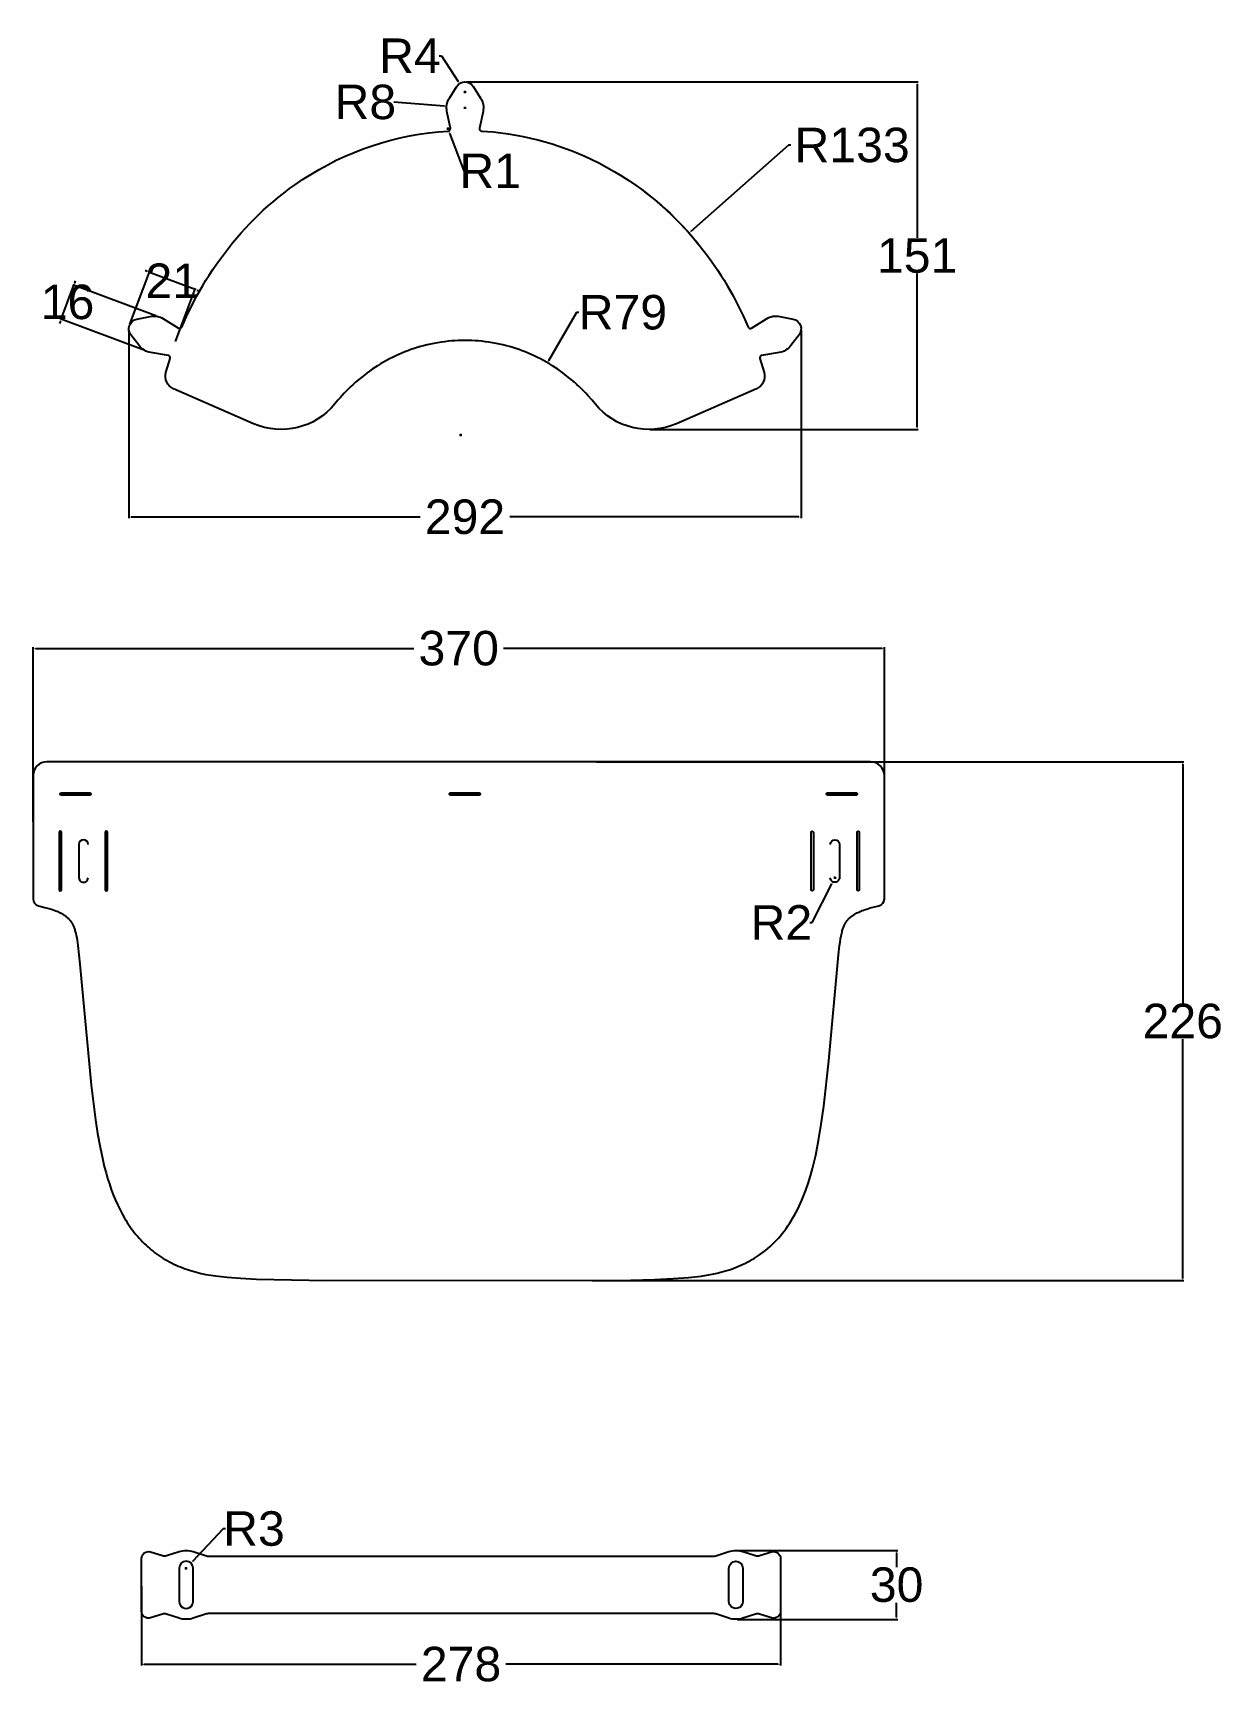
# Model space of a CAD drawing. Header units: millimetres. Extents: x -235 to 282, y -236 to 483.
import ezdxf

# ---------------------------------------------------------------- set-up
doc = ezdxf.new("R2010")
doc.units = ezdxf.units.MM
doc.header["$MEASUREMENT"] = 0
doc.layers.add('Layer 04', color=178, linetype='Continuous', true_color=0x000000)
doc.styles.add('Arial', font='')
doc.styles.get('Arial').set_extended_font_data('Arial')
doc.dimstyles.new('Default', dxfattribs={"dimtxt": 15, "dimasz": 1, "dimexe": 0.5, "dimexo": 0.5, "dimgap": 0.25, "dimtad": 0, "dimtih": 1, "dimtoh": 1, "dimdec": 0, "dimzin": 1, "dimdsep": 46, "dimtxsty": 'Arial', "dimcen": 0.5, "dimadec": 0, "dimazin": 0, "dimtfac": 1, "dimtdec": 4, "dimtix": 1, "dimtmove": 1, "dimatfit": 3, "dimfxl": 1, "dimtolj": 1, "dimtzin": 1, "dimarcsym": 0})

# ---------------------------------------------------------------- blocks, each defined once
blk = doc.blocks.new('*D1')
at = {"layer": 'Defpoints', "color": 0}
for p in [(70.29, -176.89), (70.29, -206.86), (140.19, -206.86)]:
    blk.add_point(p, dxfattribs=at)
at = {"layer": 'Layer 04', "color": 0, "lineweight": -2}
for p, q in [((70.79, -176.89), (140.69, -176.89)), ((140.19, -177.89), (140.19, -184.12)), ((140.19, -205.86), (140.19, -199.62)), ((70.79, -206.86), (140.69, -206.86))]:
    blk.add_line(p, q, dxfattribs=at)
at = {"layer": 'Layer 04', "color": 0}
for points in [[(140.36, -177.89), (140.03, -177.89), (140.19, -176.89)], [(140.03, -205.86), (140.36, -205.86), (140.19, -206.86)]]:
    blk.add_solid(points, dxfattribs=at)
at = {"layer": 'Layer 04', "color": 0, "insert": (140.19, -191.87), "char_height": 15, "attachment_point": 5, "style": 'Arial'}
blk.add_mtext('\\A1;30', dxfattribs=at)
blk = doc.blocks.new('*D2')
at = {"layer": 'Defpoints', "color": 0}
for p in [(-188.21, -191.87), (89.7, -191.87), (-188.21, -226.41)]:
    blk.add_point(p, dxfattribs=at)
at = {"layer": 'Layer 04', "color": 0, "lineweight": -2}
for p, q in [((-188.21, -192.37), (-188.21, -226.91)), ((89.7, -192.37), (89.7, -226.91)), ((-187.21, -226.41), (-68.79, -226.41)), ((88.7, -226.41), (-29.72, -226.41))]:
    blk.add_line(p, q, dxfattribs=at)
at = {"layer": 'Layer 04', "color": 0}
for points in [[(-187.21, -226.25), (-187.21, -226.58), (-188.21, -226.41)], [(88.7, -226.58), (88.7, -226.25), (89.7, -226.41)]]:
    blk.add_solid(points, dxfattribs=at)
at = {"layer": 'Layer 04', "color": 0, "insert": (-49.26, -226.41), "char_height": 15, "attachment_point": 5, "style": 'Arial'}
blk.add_mtext('\\A1;278', dxfattribs=at)
blk = doc.blocks.new('*D3')
at = {"layer": 'Defpoints', "color": 0}
for p in [(-168.81, -184.63), (-166.75, -182.44)]:
    blk.add_point(p, dxfattribs=at)
at = {"layer": 'Layer 04', "color": 0, "lineweight": -2}
for p, q in [((-152.69, -167.47), (-166.07, -181.71)), ((-151.69, -167.47), (-152.69, -167.47))]:
    blk.add_line(p, q, dxfattribs=at)
at = {"layer": 'Layer 04', "color": 0}
for p, q in [((-169.31, -184.63), (-168.31, -184.63)), ((-168.81, -185.13), (-168.81, -184.13))]:
    blk.add_line(p, q, dxfattribs=at)
blk.add_solid([(-166.19, -181.59), (-165.94, -181.82), (-166.75, -182.44)], dxfattribs=at)
at = {"layer": 'Layer 04', "color": 0, "insert": (-139.3, -167.47), "char_height": 15, "attachment_point": 5, "style": 'Arial'}
blk.add_mtext('\\A1;R3', dxfattribs=at)
blk = doc.blocks.new('*D4')
at = {"layer": 'Defpoints', "color": 0}
for p in [(-217.61, 373.42), (-181.45, 359.88), (-186.98, 345.12)]:
    blk.add_point(p, dxfattribs=at)
at = {"layer": 'Layer 04', "color": 0, "lineweight": -2}
for p, q in [((-217.26, 374.35), (-216.91, 375.29)), ((-223.14, 358.66), (-217.61, 373.42)), ((-181.92, 360.05), (-218.08, 373.59)), ((-223.49, 357.72), (-223.84, 356.78)), ((-187.45, 345.29), (-223.61, 358.83))]:
    blk.add_line(p, q, dxfattribs=at)
at = {"layer": 'Layer 04', "color": 0}
for points in [[(-217.42, 374.41), (-217.11, 374.29), (-217.61, 373.42)], [(-223.34, 357.66), (-223.65, 357.78), (-223.14, 358.66)]]:
    blk.add_solid(points, dxfattribs=at)
at = {"layer": 'Layer 04', "color": 0, "insert": (-220.38, 366.04), "char_height": 15, "attachment_point": 5, "style": 'Arial'}
blk.add_mtext('\\A1;16', dxfattribs=at)
blk = doc.blocks.new('*D5')
at = {"layer": 'Defpoints', "color": 0}
for p in [(-54.88, 441.45), (-54.52, 440.52)]:
    blk.add_point(p, dxfattribs=at)
at = {"layer": 'Layer 04', "color": 0}
for p, q in [((-55.38, 441.45), (-54.38, 441.45)), ((-54.88, 440.95), (-54.88, 441.95))]:
    blk.add_line(p, q, dxfattribs=at)
at = {"layer": 'Layer 04', "color": 0, "lineweight": -2}
for p, q in [((-47.82, 423.14), (-54.16, 439.59)), ((-46.82, 423.14), (-47.82, 423.14))]:
    blk.add_line(p, q, dxfattribs=at)
at = {"layer": 'Layer 04', "color": 0}
blk.add_solid([(-54, 439.65), (-54.31, 439.53), (-54.52, 440.52)], dxfattribs=at)
at = {"layer": 'Layer 04', "color": 0, "insert": (-36.57, 423.14), "char_height": 15, "attachment_point": 5, "style": 'Arial'}
blk.add_mtext('\\A1;R1', dxfattribs=at)
blk = doc.blocks.new('*D6')
at = {"layer": 'Defpoints', "color": 0}
for p in [(-55.51, 451.19), (-47.54, 450.55)]:
    blk.add_point(p, dxfattribs=at)
at = {"layer": 'Layer 04', "color": 0, "lineweight": -2}
blk.add_line((-56.51, 451.27), (-78.46, 453.02), dxfattribs=at)
at = {"layer": 'Layer 04', "color": 0}
for p, q in [((-48.04, 450.55), (-47.04, 450.55)), ((-47.54, 450.05), (-47.54, 451.05))]:
    blk.add_line(p, q, dxfattribs=at)
blk.add_solid([(-56.52, 451.1), (-56.49, 451.44), (-55.51, 451.19)], dxfattribs=at)
at = {"layer": 'Layer 04', "color": 0, "insert": (-90.85, 453.02), "char_height": 15, "attachment_point": 5, "style": 'Arial'}
blk.add_mtext('\\A1;R8', dxfattribs=at)
blk = doc.blocks.new('*D7')
at = {"layer": 'Defpoints', "color": 0}
for p in [(-49.9, 461.11), (-47.53, 457.44)]:
    blk.add_point(p, dxfattribs=at)
at = {"layer": 'Layer 04', "color": 0, "lineweight": -2}
for p, q in [((-58.72, 473.22), (-57.72, 473.22)), ((-57.72, 473.22), (-50.44, 461.95))]:
    blk.add_line(p, q, dxfattribs=at)
at = {"layer": 'Layer 04', "color": 0}
for p, q in [((-48.03, 457.44), (-47.03, 457.44)), ((-47.53, 456.94), (-47.53, 457.94))]:
    blk.add_line(p, q, dxfattribs=at)
blk.add_solid([(-50.58, 461.86), (-50.3, 462.04), (-49.9, 461.11)], dxfattribs=at)
at = {"layer": 'Layer 04', "color": 0, "insert": (-71.47, 473.22), "char_height": 15, "attachment_point": 5, "style": 'Arial'}
blk.add_mtext('\\A1;R4', dxfattribs=at)
blk = doc.blocks.new('*D8')
at = {"layer": 'Defpoints', "color": 0}
for p in [(-164.9, 371.62), (-193.43, 355.94), (-173.56, 348.51)]:
    blk.add_point(p, dxfattribs=at)
at = {"layer": 'Layer 04', "color": 0, "lineweight": -2}
for p, q in [((-193.25, 356.41), (-184.6, 379.53)), ((-185.71, 379.41), (-186.64, 379.76)), ((-184.77, 379.06), (-164.9, 371.62)), ((-173.38, 348.98), (-164.73, 372.09)), ((-163.97, 371.27), (-163.03, 370.92))]:
    blk.add_line(p, q, dxfattribs=at)
at = {"layer": 'Layer 04', "color": 0}
for points in [[(-185.77, 379.26), (-185.65, 379.57), (-184.77, 379.06)], [(-163.91, 371.43), (-164.03, 371.12), (-164.9, 371.62)]]:
    blk.add_solid(points, dxfattribs=at)
at = {"layer": 'Layer 04', "color": 0, "insert": (-174.84, 375.34), "char_height": 15, "attachment_point": 5, "style": 'Arial'}
blk.add_mtext('\\A1;21', dxfattribs=at)
blk = doc.blocks.new('*D9')
at = {"layer": 'Defpoints', "color": 0}
for p in [(-47.53, 461.81), (149.12, 461.81), (32.4, 310.65)]:
    blk.add_point(p, dxfattribs=at)
at = {"layer": 'Layer 04', "color": 0, "lineweight": -2}
for p, q in [((-47.03, 461.81), (149.62, 461.81)), ((149.12, 460.81), (149.12, 393.98)), ((149.12, 311.65), (149.12, 378.48)), ((32.9, 310.65), (149.62, 310.65))]:
    blk.add_line(p, q, dxfattribs=at)
at = {"layer": 'Layer 04', "color": 0}
for points in [[(149.29, 460.81), (148.95, 460.81), (149.12, 461.81)], [(148.95, 311.65), (149.29, 311.65), (149.12, 310.65)]]:
    blk.add_solid(points, dxfattribs=at)
at = {"layer": 'Layer 04', "color": 0, "insert": (149.12, 386.23), "char_height": 15, "attachment_point": 5, "style": 'Arial'}
blk.add_mtext('\\A1;151', dxfattribs=at)
blk = doc.blocks.new('*D10')
at = {"layer": 'Defpoints', "color": 0}
for p in [(-193.7, 354.41), (98.65, 354.41), (98.65, 272.61)]:
    blk.add_point(p, dxfattribs=at)
at = {"layer": 'Layer 04', "color": 0, "lineweight": -2}
for p, q in [((-193.7, 353.91), (-193.7, 272.11)), ((98.65, 353.91), (98.65, 272.11)), ((-192.7, 272.61), (-67.06, 272.61)), ((97.65, 272.61), (-27.99, 272.61))]:
    blk.add_line(p, q, dxfattribs=at)
at = {"layer": 'Layer 04', "color": 0}
for points in [[(-192.7, 272.77), (-192.7, 272.44), (-193.7, 272.61)], [(97.65, 272.44), (97.65, 272.77), (98.65, 272.61)]]:
    blk.add_solid(points, dxfattribs=at)
at = {"layer": 'Layer 04', "color": 0, "insert": (-47.53, 272.61), "char_height": 15, "attachment_point": 5, "style": 'Arial'}
blk.add_mtext('\\A1;292', dxfattribs=at)
blk = doc.blocks.new('*D11')
at = {"layer": 'Defpoints', "color": 0}
for p in [(49.94, 396.09), (-49.38, 308.26)]:
    blk.add_point(p, dxfattribs=at)
at = {"layer": 'Layer 04', "color": 0, "lineweight": -2}
for p, q in [((93.16, 434.3), (50.69, 396.75)), ((94.16, 434.3), (93.16, 434.3))]:
    blk.add_line(p, q, dxfattribs=at)
at = {"layer": 'Layer 04', "color": 0}
for p, q in [((-49.88, 308.26), (-48.88, 308.26)), ((-49.38, 307.76), (-49.38, 308.76))]:
    blk.add_line(p, q, dxfattribs=at)
blk.add_solid([(50.58, 396.88), (50.8, 396.63), (49.94, 396.09)], dxfattribs=at)
at = {"layer": 'Layer 04', "color": 0, "insert": (120.84, 434.3), "char_height": 15, "attachment_point": 5, "style": 'Arial'}
blk.add_mtext('\\A1;R133', dxfattribs=at)
blk = doc.blocks.new('*D12')
at = {"layer": 'Defpoints', "color": 0}
for p in [(-11.74, 339.71), (-51.22, 271.85)]:
    blk.add_point(p, dxfattribs=at)
at = {"layer": 'Layer 04', "color": 0, "lineweight": -2}
for p, q in [((0.97, 361.55), (-11.23, 340.58)), ((1.97, 361.55), (0.97, 361.55))]:
    blk.add_line(p, q, dxfattribs=at)
at = {"layer": 'Layer 04', "color": 0}
for p, q in [((-51.72, 271.85), (-50.72, 271.85)), ((-51.22, 271.35), (-51.22, 272.35))]:
    blk.add_line(p, q, dxfattribs=at)
blk.add_solid([(-11.38, 340.66), (-11.09, 340.49), (-11.74, 339.71)], dxfattribs=at)
at = {"layer": 'Layer 04', "color": 0, "insert": (21.15, 361.55), "char_height": 15, "attachment_point": 5, "style": 'Arial'}
blk.add_mtext('\\A1;R79', dxfattribs=at)
blk = doc.blocks.new('*D13')
at = {"layer": 'Defpoints', "color": 0}
for p in [(113.35, 115.71), (112.45, 113.93)]:
    blk.add_point(p, dxfattribs=at)
at = {"layer": 'Layer 04', "color": 0}
for p, q in [((112.85, 115.71), (113.85, 115.71)), ((113.35, 115.21), (113.35, 116.21))]:
    blk.add_line(p, q, dxfattribs=at)
at = {"layer": 'Layer 04', "color": 0, "lineweight": -2}
for p, q in [((103.48, 96.25), (112, 113.04)), ((102.48, 96.25), (103.48, 96.25))]:
    blk.add_line(p, q, dxfattribs=at)
at = {"layer": 'Layer 04', "color": 0}
blk.add_solid([(112.15, 112.96), (111.85, 113.11), (112.45, 113.93)], dxfattribs=at)
at = {"layer": 'Layer 04', "color": 0, "insert": (90.08, 96.25), "char_height": 15, "attachment_point": 5, "style": 'Arial'}
blk.add_mtext('\\A1;R2', dxfattribs=at)
blk = doc.blocks.new('*D14')
at = {"layer": 'Defpoints', "color": 0}
for p in [(-235.37, 215.44), (-235.37, 139.51), (134.85, 139.51)]:
    blk.add_point(p, dxfattribs=at)
at = {"layer": 'Layer 04', "color": 0, "lineweight": -2}
for p, q in [((-235.37, 140.01), (-235.37, 215.94)), ((134.85, 140.01), (134.85, 215.94)), ((-234.37, 215.44), (-69.79, 215.44)), ((133.85, 215.44), (-30.72, 215.44))]:
    blk.add_line(p, q, dxfattribs=at)
at = {"layer": 'Layer 04', "color": 0}
for points in [[(-234.37, 215.6), (-234.37, 215.27), (-235.37, 215.44)], [(133.85, 215.27), (133.85, 215.6), (134.85, 215.44)]]:
    blk.add_solid(points, dxfattribs=at)
at = {"layer": 'Layer 04', "color": 0, "insert": (-50.26, 215.44), "char_height": 15, "attachment_point": 5, "style": 'Arial'}
blk.add_mtext('\\A1;370', dxfattribs=at)
blk = doc.blocks.new('*D15')
at = {"layer": 'Defpoints', "color": 0}
for p in [(9.14, 166.12), (7.24, -59.55), (264.63, -59.55)]:
    blk.add_point(p, dxfattribs=at)
at = {"layer": 'Layer 04', "color": 0, "lineweight": -2}
for p, q in [((9.64, 166.12), (265.13, 166.12)), ((264.63, 165.12), (264.63, 61.03)), ((264.63, -58.55), (264.63, 45.53)), ((7.74, -59.55), (265.13, -59.55))]:
    blk.add_line(p, q, dxfattribs=at)
at = {"layer": 'Layer 04', "color": 0}
for points in [[(264.8, 165.12), (264.46, 165.12), (264.63, 166.12)], [(264.46, -58.55), (264.8, -58.55), (264.63, -59.55)]]:
    blk.add_solid(points, dxfattribs=at)
at = {"layer": 'Layer 04', "color": 0, "insert": (264.63, 53.28), "char_height": 15, "attachment_point": 5, "style": 'Arial'}
blk.add_mtext('\\A1;226', dxfattribs=at)

msp = doc.modelspace()

# ---------------------------------------------------------------- linework, layer by layer
at = {"layer": 'Layer 04', "color": 4, "true_color": 0x21ffff}
for points in [[(22.95, 419.43), (22.86, 419.5), (26.18, 417.26), (28.76, 415.41), (31.29, 413.5), (33.78, 411.53), (35.95, 409.74), (38.09, 407.89), (40.18, 406), (42.24, 404.07), (44.18, 402.16), (46.09, 400.22), (47.96, 398.24), (49.79, 396.22), (51.69, 394.04), (53.55, 391.82), (55.36, 389.57), (57.13, 387.28), (58.85, 384.95), (60.52, 382.59), (62.15, 380.2), (63.73, 377.78), (65.12, 375.57), (66.46, 373.33), (69.04, 368.79), (71.35, 364.36), (73.53, 359.86), (75.61, 355.17, 0.460753), (77.06, 354.71), (83.59, 358.79, -0.191374), (89.4, 359.85), (95.14, 358.7, -0.555652), (97.74, 351.75), (94.17, 347.11, -0.191374), (89.09, 344.09), (81.49, 342.88, 0.461057), (80.7, 341.58), (82.56, 335.48, -0.375676), (79.19, 328.34), (44.4, 313.15, -0.337556), (9.08, 321.78), (7.72, 323.42), (5.91, 325.46), (4.98, 326.46), (4.03, 327.44), (2.08, 329.35), (1.08, 330.28), (0.06, 331.2), (-1.89, 332.87), (-3.91, 334.47), (-4.98, 335.27), (-6.05, 336.06), (-7.15, 336.82), (-8.26, 337.56), (-9.52, 338.37), (-10.8, 339.16), (-12.09, 339.92), (-13.4, 340.65), (-14.72, 341.35), (-16.06, 342.03), (-17.41, 342.68), (-18.77, 343.3), (-20.07, 343.86), (-21.37, 344.39), (-22.69, 344.9), (-24.02, 345.38), (-25.38, 345.84), (-26.75, 346.28), (-28.13, 346.69), (-29.52, 347.07), (-31.02, 347.45), (-32.52, 347.79), (-34.04, 348.1), (-35.56, 348.38), (-37.09, 348.62), (-38.62, 348.83), (-40.16, 349.01), (-41.7, 349.16), (-43.15, 349.26), (-44.61, 349.34), (-46.06, 349.38), (-47.52, 349.4), (-48.98, 349.38), (-50.43, 349.34), (-51.89, 349.26), (-53.34, 349.15), (-54.89, 349.01), (-56.43, 348.83), (-57.96, 348.62), (-59.49, 348.37), (-61.02, 348.1), (-62.53, 347.78), (-64.04, 347.44), (-65.55, 347.06), (-66.94, 346.68), (-68.32, 346.28), (-69.69, 345.84), (-71.05, 345.38), (-72.37, 344.9), (-73.69, 344.39), (-74.99, 343.86), (-76.29, 343.3), (-77.65, 342.68), (-79, 342.03), (-80.33, 341.35), (-81.65, 340.65), (-82.96, 339.91), (-84.25, 339.16), (-85.53, 338.37), (-86.79, 337.56), (-87.89, 336.82), (-88.99, 336.05), (-90.07, 335.27), (-91.13, 334.47), (-93.15, 332.87), (-95.11, 331.19), (-96.13, 330.28), (-97.13, 329.35), (-98.12, 328.4), (-99.08, 327.43), (-100.03, 326.45), (-100.97, 325.45), (-101.88, 324.44), (-102.78, 323.41), (-104.13, 321.78, -0.33748), (-139.45, 313.16), (-174.24, 328.34, -0.375722), (-177.61, 335.48), (-175.74, 341.58, 0.460909), (-176.54, 342.88), (-184.15, 344.09, -0.191374), (-189.23, 347.11), (-192.8, 351.75, -0.555652), (-190.19, 358.7), (-184.46, 359.85, -0.191374), (-178.65, 358.79), (-172.11, 354.71, 0.460716), (-170.66, 355.17), (-168.58, 359.85), (-166.4, 364.35), (-164.09, 368.78), (-161.52, 373.32), (-160.17, 375.56), (-158.79, 377.77), (-157.21, 380.19), (-155.58, 382.58), (-153.91, 384.94), (-152.19, 387.26), (-150.42, 389.56), (-148.61, 391.81), (-146.75, 394.03), (-144.85, 396.21), (-143.02, 398.22), (-141.15, 400.2), (-139.24, 402.15), (-137.3, 404.05), (-135.24, 405.99), (-133.15, 407.87), (-131.02, 409.72), (-128.84, 411.52), (-126.36, 413.49), (-123.82, 415.4), (-121.24, 417.24), (-118.17, 419.33, -0.132261), (-54.82, 440.46, 0.456353), (-53.9, 441.65), (-55.38, 448.96, -0.191374), (-54.33, 454.78), (-51.24, 459.75, -0.555652), (-43.82, 459.75), (-40.73, 454.78, -0.191374), (-39.68, 448.96), (-41.16, 441.65, 0.456368), (-40.24, 440.46), (-37.73, 440.29), (-35.21, 440.06), (-31.96, 439.7), (-28.71, 439.26), (-25.47, 438.73), (-22.25, 438.12), (-19.05, 437.42), (-15.86, 436.65), (-12.7, 435.79), (-9.56, 434.86), (-6.66, 433.91), (-3.78, 432.9), (-0.94, 431.82), (1.89, 430.67), (4.63, 429.49), (7.34, 428.23), (10.73, 426.56), (14.07, 424.78), (17.36, 422.92), (20.59, 420.95), (23.77, 418.9), (26.89, 416.76), (29.94, 414.54), (32.93, 412.23), (35.86, 409.83), (38.71, 407.36), (41.49, 404.81), (44.2, 402.19), (46.83, 399.49), (49.38, 396.72), (51.85, 393.88), (54.24, 390.98)], [(-211.43, 130.21, 0.999872), (-215.43, 130.21), (-215.42, 115.71, 1.00001), (-211.42, 115.71)], [(111.36, 130.21, -0.999872), (115.36, 130.21), (115.36, 115.71, -1.00001), (111.35, 115.71)]]:
    msp.add_lwpolyline(points, format="xyb", dxfattribs=at)
for points in [[(-107.76, 166.12), (-229.34, 166.12), (-229.39, 166.12, 0.410885), (-235.37, 160.16), (-235.37, 160.11), (-235.37, 106.46), (-235.37, 106.43, 0.343855), (-233.03, 103.53), (-233, 103.53), (-230.22, 102.81), (-229.07, 102.48), (-227.93, 102.14), (-226.94, 101.81), (-225.95, 101.46), (-225.09, 101.13), (-224.66, 100.95), (-224.23, 100.76), (-223.86, 100.59), (-223.48, 100.4), (-223.11, 100.21), (-222.75, 100.02), (-222.42, 99.83), (-222.1, 99.63), (-221.79, 99.43), (-221.48, 99.22), (-221.21, 99.02), (-220.95, 98.82), (-220.7, 98.61), (-220.45, 98.39), (-220.21, 98.17), (-219.98, 97.94), (-219.75, 97.7), (-219.53, 97.45), (-219.32, 97.19), (-219.12, 96.93), (-218.92, 96.66), (-218.74, 96.38), (-218.56, 96.09), (-218.39, 95.8), (-218.23, 95.5), (-218.07, 95.2), (-217.92, 94.89), (-217.78, 94.57), (-217.65, 94.25), (-217.53, 93.92), (-217.39, 93.53), (-217.26, 93.14), (-217.14, 92.75), (-217.02, 92.36), (-216.91, 91.93), (-216.8, 91.49), (-216.61, 90.62), (-216.41, 89.61), (-216.23, 88.59), (-215.88, 86.16), (-215, 78.11), (-210.11, 25.45), (-208.24, 10.45), (-207.32, 4.49), (-206.25, -1.43), (-205.06, -7.07), (-204.38, -9.87), (-203.65, -12.65), (-202.95, -15.06), (-202.19, -17.46), (-201.38, -19.84), (-200.49, -22.19), (-199.62, -24.32), (-198.69, -26.42), (-197.69, -28.5), (-196.62, -30.53), (-195.56, -32.39), (-195.01, -33.31), (-194.44, -34.21), (-193.86, -35.11), (-193.26, -35.99), (-192.64, -36.86), (-192.01, -37.72), (-191.35, -38.58), (-190.67, -39.42), (-189.98, -40.25), (-189.26, -41.06), (-188.53, -41.86), (-187.79, -42.64), (-187.02, -43.41), (-186.24, -44.15), (-185.5, -44.83), (-184.75, -45.49), (-183.99, -46.13), (-183.21, -46.75), (-182.38, -47.39), (-181.54, -48.01), (-180.68, -48.61), (-179.81, -49.19), (-178.9, -49.76), (-177.98, -50.32), (-177.05, -50.85), (-176.1, -51.36), (-175.15, -51.86), (-174.18, -52.33), (-173.2, -52.78), (-172.22, -53.21), (-171.24, -53.61), (-170.25, -54), (-169.26, -54.36), (-168.26, -54.71), (-167.27, -55.03), (-166.27, -55.34), (-165.27, -55.63), (-164.26, -55.9), (-162.25, -56.39), (-160.22, -56.81), (-158.1, -57.19), (-155.97, -57.51), (-153.48, -57.82), (-150.99, -58.08), (-145.18, -58.54), (-138.22, -58.9), (-107.76, -59.55), (24.54, -59.3), (34.9, -59.01), (43.05, -58.64), (49.7, -58.15), (52.46, -57.88), (55.2, -57.54), (57.46, -57.21), (58.32, -57.06), (60.03, -56.75), (62.11, -56.3), (63.16, -56.05), (64.2, -55.78), (65.25, -55.49), (66.3, -55.18), (67.35, -54.84), (68.38, -54.49), (69.41, -54.12), (70.43, -53.73), (71.45, -53.32), (72.45, -52.88), (73.49, -52.41), (74.5, -51.92), (75.51, -51.4), (76.51, -50.87), (77.42, -50.34), (78.33, -49.8), (79.22, -49.24), (80.1, -48.66), (81.15, -47.92), (82.17, -47.16), (83.18, -46.37), (84.17, -45.55), (85.13, -44.7), (86.08, -43.82), (87, -42.92), (87.89, -42), (88.78, -41.03), (89.64, -40.04), (90.48, -39.03), (91.29, -37.99), (92.1, -36.9), (92.89, -35.78), (93.64, -34.65), (94.38, -33.5), (95.12, -32.28), (95.83, -31.04), (96.51, -29.78), (97.17, -28.51), (97.81, -27.19), (98.43, -25.86), (99.02, -24.52), (99.59, -23.17), (100.17, -21.71), (100.72, -20.24), (101.74, -17.27), (102.74, -14.03), (103.64, -10.77), (104.35, -7.89), (105.01, -4.99), (105.67, -1.79), (106.27, 1.42), (107.44, 8.52), (108.53, 16.35), (110.69, 36.1), (114.91, 82.22), (115.38, 86.25), (115.58, 87.71), (115.81, 89.16), (116.05, 90.4), (116.18, 91.02), (116.32, 91.63), (116.44, 92.11), (116.57, 92.58), (116.71, 93.05), (116.87, 93.52), (117.04, 94), (117.23, 94.48), (117.33, 94.71), (117.44, 94.95), (117.55, 95.18), (117.66, 95.41), (117.77, 95.62), (117.89, 95.83), (118.01, 96.04), (118.14, 96.24), (118.27, 96.45), (118.4, 96.65), (118.54, 96.84), (118.68, 97.03), (118.82, 97.21), (118.96, 97.38), (119.11, 97.55), (119.26, 97.72), (119.41, 97.89), (119.57, 98.05), (119.73, 98.2), (119.89, 98.36), (120.08, 98.52), (120.28, 98.69), (120.47, 98.85), (120.67, 99), (120.87, 99.15), (121.08, 99.3), (121.29, 99.44), (121.5, 99.58), (121.74, 99.72), (121.97, 99.87), (122.45, 100.14), (122.94, 100.39), (123.44, 100.63), (124.01, 100.89), (124.59, 101.13), (125.18, 101.37), (125.77, 101.58), (126.5, 101.84), (127.24, 102.08), (128.73, 102.53), (130.61, 103.05), (132.5, 103.53, 0.342891), (134.85, 106.41), (134.85, 160.14, 0.412499), (128.87, 166.12)], [(-210.69, 152.62, -0.995101), (-210.68, 151.62), (-210.69, 151.62), (-223.01, 151.62), (-223.03, 151.62, -0.99055), (-223.03, 152.62), (-223, 152.62)], [(-54.22, 152.12), (-54.22, 152.13), (-54.22, 152.14), (-54.22, 152.15), (-54.22, 152.17), (-54.22, 152.18), (-54.22, 152.19), (-54.21, 152.2), (-54.21, 152.21), (-54.21, 152.23), (-54.21, 152.24), (-54.2, 152.25), (-54.2, 152.26), (-54.2, 152.27), (-54.19, 152.28), (-54.19, 152.3), (-54.18, 152.31), (-54.18, 152.32), (-54.17, 152.33), (-54.17, 152.34), (-54.16, 152.35), (-54.16, 152.36), (-54.15, 152.37), (-54.14, 152.38), (-54.14, 152.39), (-54.13, 152.4), (-54.12, 152.41), (-54.12, 152.42), (-54.11, 152.43), (-54.1, 152.44), (-54.09, 152.45), (-54.08, 152.46), (-54.08, 152.47), (-54.07, 152.48), (-54.06, 152.49), (-54.05, 152.49), (-54.04, 152.5), (-54.03, 152.51), (-54.02, 152.52), (-54.01, 152.52), (-54, 152.53), (-53.99, 152.54), (-53.98, 152.54), (-53.97, 152.55), (-53.96, 152.55), (-53.95, 152.56), (-53.94, 152.57), (-53.93, 152.57), (-53.92, 152.58), (-53.91, 152.58), (-53.9, 152.59), (-53.89, 152.59), (-53.87, 152.59), (-53.86, 152.6), (-53.85, 152.6), (-53.84, 152.6), (-53.83, 152.61), (-53.82, 152.61), (-53.81, 152.61), (-53.8, 152.61), (-53.79, 152.61), (-53.78, 152.61), (-53.77, 152.62), (-53.76, 152.62), (-53.74, 152.62), (-53.73, 152.62), (-41.38, 152.62), (-41.37, 152.62, -0.977564), (-41.37, 151.62), (-41.38, 151.62), (-53.73, 151.62), (-53.75, 151.62), (-53.76, 151.62), (-53.77, 151.62), (-53.78, 151.62), (-53.79, 151.62), (-53.8, 151.62), (-53.81, 151.63), (-53.83, 151.63), (-53.84, 151.63), (-53.85, 151.63), (-53.86, 151.64), (-53.87, 151.64), (-53.88, 151.64), (-53.89, 151.65), (-53.9, 151.65), (-53.91, 151.66), (-53.92, 151.66), (-53.94, 151.67), (-53.95, 151.67), (-53.96, 151.68), (-53.97, 151.68), (-53.98, 151.69), (-53.99, 151.69), (-54, 151.7), (-54.01, 151.71), (-54.01, 151.71), (-54.02, 151.72), (-54.03, 151.73), (-54.04, 151.73), (-54.05, 151.74), (-54.06, 151.75), (-54.07, 151.76), (-54.08, 151.77), (-54.08, 151.77), (-54.09, 151.78), (-54.1, 151.79), (-54.11, 151.8), (-54.12, 151.81), (-54.12, 151.82), (-54.13, 151.83), (-54.14, 151.84), (-54.14, 151.85), (-54.15, 151.86), (-54.16, 151.87), (-54.16, 151.88), (-54.17, 151.89), (-54.17, 151.9), (-54.18, 151.91), (-54.18, 151.93), (-54.19, 151.94), (-54.19, 151.95), (-54.2, 151.96), (-54.2, 151.97), (-54.2, 151.98), (-54.21, 152), (-54.21, 152.01), (-54.21, 152.02), (-54.21, 152.03), (-54.22, 152.04), (-54.22, 152.06), (-54.22, 152.07), (-54.22, 152.08), (-54.22, 152.09), (-54.22, 152.11)], [(110.17, 152.62), (122.5, 152.62), (122.53, 152.62), (122.54, 152.62), (122.55, 152.62), (122.56, 152.61), (122.58, 152.61), (122.59, 152.61), (122.6, 152.61), (122.61, 152.61), (122.62, 152.6), (122.63, 152.6), (122.65, 152.6), (122.66, 152.6), (122.67, 152.59), (122.68, 152.59), (122.69, 152.58), (122.7, 152.58), (122.71, 152.57), (122.73, 152.57), (122.74, 152.56), (122.75, 152.56), (122.76, 152.55), (122.77, 152.55), (122.78, 152.54), (122.79, 152.53), (122.8, 152.53), (122.81, 152.52), (122.82, 152.51), (122.83, 152.51), (122.84, 152.5), (122.85, 152.49), (122.86, 152.48), (122.86, 152.47), (122.87, 152.46), (122.88, 152.46), (122.89, 152.45), (122.9, 152.44), (122.9, 152.43), (122.91, 152.42), (122.92, 152.41), (122.92, 152.4), (122.93, 152.39), (122.94, 152.38), (122.94, 152.37), (122.95, 152.36), (122.96, 152.35), (122.96, 152.34), (122.97, 152.33), (122.97, 152.32), (122.98, 152.3), (122.98, 152.29), (122.98, 152.28), (122.99, 152.27), (122.99, 152.26), (122.99, 152.25), (123, 152.24), (123, 152.22), (123, 152.21), (123.01, 152.2), (123.01, 152.19), (123.01, 152.18), (123.01, 152.17), (123.01, 152.15), (123.01, 152.14), (123.01, 152.13), (123.01, 152.12), (123.01, 152.11), (123.01, 152.09), (123.01, 152.08), (123.01, 152.07), (123.01, 152.06), (123.01, 152.05), (123.01, 152.03), (123, 152.02), (123, 152.01), (123, 152), (122.99, 151.99), (122.99, 151.97), (122.99, 151.96), (122.98, 151.95), (122.98, 151.94), (122.97, 151.93), (122.97, 151.92), (122.97, 151.91), (122.96, 151.9), (122.95, 151.88), (122.95, 151.87), (122.94, 151.86), (122.94, 151.85), (122.93, 151.84), (122.92, 151.83), (122.92, 151.82), (122.91, 151.81), (122.9, 151.8), (122.89, 151.79), (122.89, 151.78), (122.88, 151.78), (122.87, 151.77), (122.86, 151.76), (122.85, 151.75), (122.84, 151.74), (122.84, 151.74), (122.83, 151.73), (122.82, 151.72), (122.81, 151.71), (122.8, 151.71), (122.79, 151.7), (122.78, 151.69), (122.77, 151.69), (122.76, 151.68), (122.75, 151.68), (122.74, 151.67), (122.73, 151.67), (122.72, 151.66), (122.71, 151.66), (122.69, 151.65), (122.68, 151.65), (122.67, 151.64), (122.66, 151.64), (122.65, 151.64), (122.64, 151.63), (122.63, 151.63), (122.62, 151.63), (122.61, 151.63), (122.59, 151.62), (122.58, 151.62), (122.57, 151.62), (122.56, 151.62), (122.55, 151.62), (122.53, 151.62), (122.51, 151.62), (110.18, 151.62, -1.01287)], [(-224.03, 135.46), (-224.03, 110.46, 1), (-223.03, 110.46), (-223.03, 135.46, 1)], [(-204.03, 135.46), (-204.03, 110.46, 1), (-203.03, 110.46), (-203.03, 135.46, 1)], [(103.97, 135.46), (103.97, 110.46, -1), (102.97, 110.46), (102.97, 135.46, -1)], [(123.97, 135.46), (123.97, 110.46, -1), (122.97, 110.46), (122.97, 135.46, -1)], [(-159.09, -204.37, 0.078613), (-160.01, -204.52), (-165.72, -206.37, -0.158204), (-171.89, -206.37), (-177.3, -204.62, 0.154243), (-179.11, -204.6), (-184.33, -206.21, -0.504555), (-188.21, -203.34), (-188.21, -180.41, -0.504555), (-184.33, -177.54), (-179.11, -179.14, 0.154243), (-177.3, -179.13), (-171.89, -177.37, -0.158204), (-165.72, -177.37), (-160.01, -179.23, 0.078613), (-159.09, -179.37), (60.57, -179.37, 0.078613), (61.5, -179.23), (67.21, -177.37, -0.158204), (73.38, -177.37), (78.79, -179.13, 0.154243), (80.59, -179.14), (85.81, -177.54, -0.504555), (89.7, -180.41), (89.7, -203.34, -0.504555), (85.81, -206.21), (80.59, -204.6, 0.154243), (78.79, -204.62), (73.38, -206.37, -0.158204), (67.21, -206.37), (61.5, -204.52, 0.078613), (60.57, -204.37)], [(-165.8, -184.62, 0.999928), (-171.81, -184.62), (-171.8, -199.12, 1.000045), (-165.8, -199.12)], [(67.29, -184.62, -0.999928), (73.29, -184.62), (73.29, -199.12, -1.000045), (67.29, -199.12)]]:
    msp.add_lwpolyline(points, format="xyb", close=True, dxfattribs=at)

# ---------------------------------------------------------------- dimensions: what is measured, and where the dimension line sits
at = {"layer": 'Layer 04', "color": 49, "true_color": 0x3f3f3f}
for center, mpoint, picture, middle in [((-47.53, 457.44), (-49.9, 461.11), '*D7', (-57.72, 473.22)), ((-47.54, 450.55), (-55.51, 451.19), '*D6', (-78.46, 453.02)), ((-54.88, 441.45), (-54.52, 440.52), '*D5', (-47.82, 423.14)), ((-49.38, 308.26), (49.94, 396.09), '*D11', (93.16, 434.3)), ((-51.22, 271.85), (-11.74, 339.71), '*D12', (0.97, 361.55)), ((113.35, 115.71), (112.45, 113.93), '*D13', (103.48, 96.25)), ((-168.81, -184.63), (-166.75, -182.44), '*D3', (-152.69, -167.47))]:
    dim = msp.add_radius_dim(center=center, mpoint=mpoint, dimstyle='Default', override={"dimtad": 0, "dimtofl": 0}, dxfattribs=at)
    dim.commit()
    dim.dimension.update_dxf_attribs({"geometry": picture, "text_midpoint": middle, "dimtype": 164})
for base, p1, p2, picture, middle in [((149.12, 461.81), (32.4, 310.65), (-47.53, 461.81), '*D9', (149.12, 386.23)), ((264.63, -59.55), (9.14, 166.12), (7.24, -59.55), '*D15', (264.63, 53.28)), ((140.19, -206.86), (70.29, -176.89), (70.29, -206.86), '*D1', (140.19, -191.87))]:
    dim = msp.add_linear_dim(base=base, p1=p1, p2=p2, angle=90, dimstyle='Default', dxfattribs=at)
    dim.commit()
    dim.dimension.update_dxf_attribs({"geometry": picture, "text_midpoint": middle})
for p1, p2, distance, picture, middle in [((-193.43, 355.94), (-173.56, 348.51), 24.68, '*D8', (-174.84, 375.34)), ((-186.98, 345.12), (-181.45, 359.88), 38.62, '*D4', (-220.38, 366.04))]:
    dim = msp.add_aligned_dim(p1=p1, p2=p2, distance=distance, dimstyle='Default', dxfattribs=at)
    dim.commit()
    dim.dimension.update_dxf_attribs({"geometry": picture, "text_midpoint": middle})
for base, p1, p2, picture, middle in [((98.65, 272.61), (-193.7, 354.41), (98.65, 354.41), '*D10', (-47.53, 272.61)), ((-235.37, 215.44), (134.85, 139.51), (-235.37, 139.51), '*D14', (-50.26, 215.44)), ((-188.21, -226.41), (89.7, -191.87), (-188.21, -191.87), '*D2', (-49.26, -226.41))]:
    dim = msp.add_linear_dim(base=base, p1=p1, p2=p2, dimstyle='Default', dxfattribs=at)
    dim.commit()
    dim.dimension.update_dxf_attribs({"geometry": picture, "text_midpoint": middle})

doc.saveas('drawing.dxf')
